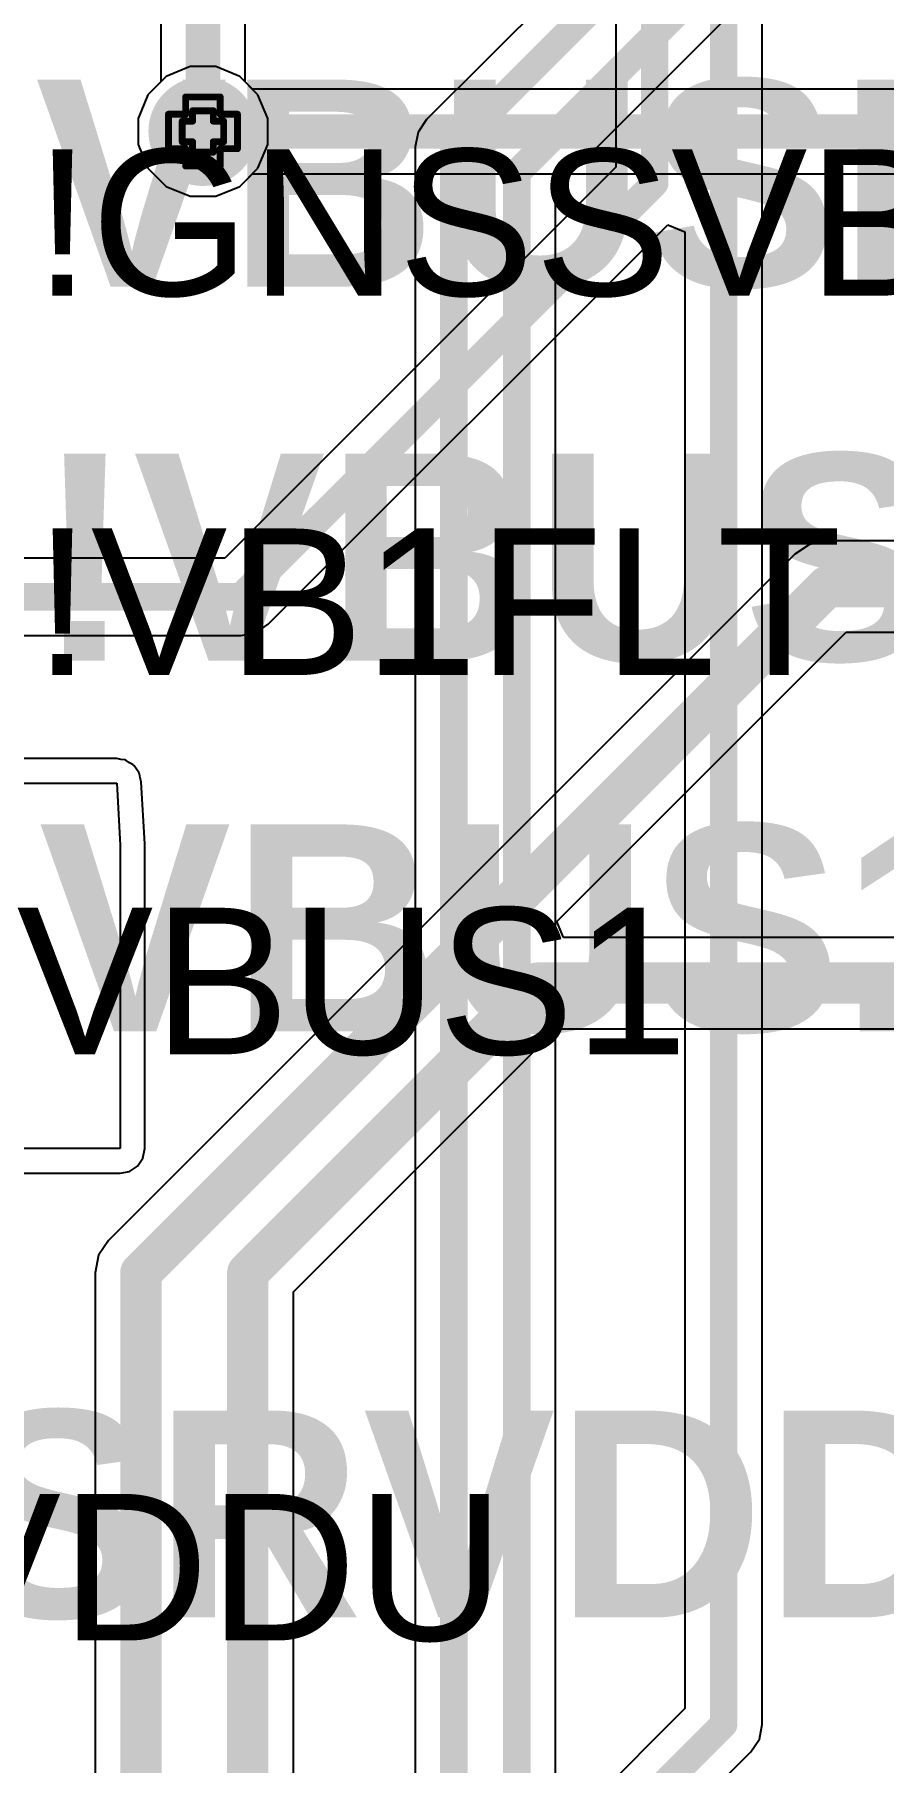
# Model space of a CAD drawing. Header units: inches. Extents: x -0.1 to 17.9, y -0.8 to 4.8.
# Drawn here: x 0.765 to 1.011, y 1.43 to 1.931 of the extents above; entities that cross this region are included whole.
import ezdxf

# ---------------------------------------------------------------- set-up
doc = ezdxf.new("R2010")
doc.units = ezdxf.units.IN
doc.header["$MEASUREMENT"] = 0
for name, color, linetype in [('Bottom Layer 1', 5, 'Continuous'), ('Bottom Solder', 6, 'Continuous'), ('Drill Drawing', 1, 'Continuous'), ('GND+Signal', 16, 'Continuous'), ('PWR+Signal', 76, 'Continuous'), ('Top 3D Body', 56, 'Continuous'), ('Top Layer 1', 1, 'Continuous'), ('Top Overlay', 2, 'Continuous'), ('Via Holes', 16, 'Continuous')]:
    doc.layers.add(name, color=color, linetype=linetype)
doc.styles.add('Arial', font='', dxfattribs={"height": 0.2})
doc.styles.add('Arial_Bold', font='', dxfattribs={"height": 0.2})
doc.styles.get('Arial').set_extended_font_data('Arial')
doc.styles.get('Arial_Bold').set_extended_font_data('Arial', bold=True)

msp = doc.modelspace()

# ---------------------------------------------------------------- hatches: boundary and pattern name
at = {"layer": 'Bottom Layer 1'}
h = msp.add_hatch(color=5, dxfattribs=at)
edge = h.paths.add_edge_path()
edge.add_arc((0.814, 1.903), 0.01181, 0, 360)
at = {"layer": 'Bottom Solder'}
h = msp.add_hatch(color=6, dxfattribs=at)
edge = h.paths.add_edge_path()
edge.add_arc((0.814, 1.903), 0.01581, 0, 360)
at = {"layer": 'GND+Signal'}
h = msp.add_hatch(color=16, dxfattribs=at)
edge = h.paths.add_edge_path()
edge.add_arc((0.814, 1.903), 0.01181, 0, 360)
at = {"layer": 'PWR+Signal'}
h = msp.add_hatch(color=76, dxfattribs=at)
edge = h.paths.add_edge_path()
edge.add_arc((0.814, 1.903), 0.01181, 0, 360)
at = {"layer": 'Top Layer 1'}
h = msp.add_hatch(color=1, dxfattribs=at)
edge = h.paths.add_edge_path()
edge.add_arc((0.814, 1.903), 0.01181, 0, 360)
at = {"layer": 'Via Holes'}
h = msp.add_hatch(color=7, dxfattribs=at)
edge = h.paths.add_edge_path()
edge.add_arc((0.814, 1.903), 0.00591, 0, 360)

# ---------------------------------------------------------------- linework, layer by layer
at = {"layer": 'Bottom Layer 1'}
for p, q in [((0.81026, 1.92181), (0.80334, 1.91895)), ((0.81774, 1.92181), (0.81026, 1.92181)), ((0.82466, 1.91895), (0.81774, 1.92181)), ((0.80334, 1.91895), (0.79805, 1.91366)), ((0.82995, 1.91366), (0.82466, 1.91895)), ((0.79805, 1.91366), (0.79519, 1.90674)), ((0.83281, 1.90674), (0.82995, 1.91366)), ((0.79519, 1.90674), (0.79519, 1.89926)), ((0.83281, 1.89926), (0.83281, 1.90674)), ((0.79519, 1.89926), (0.79805, 1.89234)), ((0.82995, 1.89234), (0.83281, 1.89926)), ((0.79805, 1.89234), (0.80334, 1.88705)), ((0.82466, 1.88705), (0.82995, 1.89234)), ((0.80334, 1.88705), (0.81026, 1.88419)), ((0.81774, 1.88419), (0.82466, 1.88705)), ((0.81026, 1.88419), (0.81774, 1.88419))]:
    msp.add_line(p, q, dxfattribs=at)
at = {"layer": 'Drill Drawing'}
for points in [[(0.809, 1.908, 0.002, 0.002, 0), (0.809, 1.913, 0.002, 0.002, 0)], [(0.809, 1.913, 0.002, 0.002, 0), (0.819, 1.913, 0.002, 0.002, 0)], [(0.811, 1.906, 0.002, 0.002, 0), (0.811, 1.909, 0.002, 0.002, 0)], [(0.811, 1.909, 0.002, 0.002, 0), (0.817, 1.909, 0.002, 0.002, 0)], [(0.817, 1.906, 0.002, 0.002, 0), (0.817, 1.909, 0.002, 0.002, 0)], [(0.819, 1.908, 0.002, 0.002, 0), (0.819, 1.913, 0.002, 0.002, 0)], [(0.804, 1.898, 0.002, 0.002, 0), (0.804, 1.908, 0.002, 0.002, 0)], [(0.804, 1.908, 0.002, 0.002, 0), (0.809, 1.908, 0.002, 0.002, 0)], [(0.808, 1.9, 0.002, 0.002, 0), (0.808, 1.906, 0.002, 0.002, 0)], [(0.808, 1.906, 0.002, 0.002, 0), (0.811, 1.906, 0.002, 0.002, 0)], [(0.817, 1.906, 0.002, 0.002, 0), (0.82, 1.906, 0.002, 0.002, 0)], [(0.819, 1.908, 0.002, 0.002, 0), (0.824, 1.908, 0.002, 0.002, 0)], [(0.82, 1.9, 0.002, 0.002, 0), (0.82, 1.906, 0.002, 0.002, 0)], [(0.824, 1.898, 0.002, 0.002, 0), (0.824, 1.908, 0.002, 0.002, 0)], [(0.808, 1.9, 0.002, 0.002, 0), (0.811, 1.9, 0.002, 0.002, 0)], [(0.811, 1.897, 0.002, 0.002, 0), (0.811, 1.9, 0.002, 0.002, 0)], [(0.817, 1.9, 0.002, 0.002, 0), (0.82, 1.9, 0.002, 0.002, 0)], [(0.817, 1.897, 0.002, 0.002, 0), (0.817, 1.9, 0.002, 0.002, 0)], [(0.804, 1.898, 0.002, 0.002, 0), (0.809, 1.898, 0.002, 0.002, 0)], [(0.809, 1.893, 0.002, 0.002, 0), (0.809, 1.898, 0.002, 0.002, 0)], [(0.811, 1.897, 0.002, 0.002, 0), (0.817, 1.897, 0.002, 0.002, 0)], [(0.819, 1.898, 0.002, 0.002, 0), (0.824, 1.898, 0.002, 0.002, 0)], [(0.819, 1.893, 0.002, 0.002, 0), (0.819, 1.898, 0.002, 0.002, 0)], [(0.809, 1.893, 0.002, 0.002, 0), (0.819, 1.893, 0.002, 0.002, 0)]]:
    msp.add_lwpolyline(points, format="xyseb", dxfattribs=at)
for points in [[(0.8085, 1.913, 0.001, 0.001, 1), (0.8095, 1.913, 0.001, 0.001, 1)], [(0.8085, 1.913, 0.001, 0.001, 1), (0.8095, 1.913, 0.001, 0.001, 1)], [(0.8105, 1.909, 0.001, 0.001, 1), (0.8115, 1.909, 0.001, 0.001, 1)], [(0.8105, 1.909, 0.001, 0.001, 1), (0.8115, 1.909, 0.001, 0.001, 1)], [(0.8165, 1.909, 0.001, 0.001, 1), (0.8175, 1.909, 0.001, 0.001, 1)], [(0.8165, 1.909, 0.001, 0.001, 1), (0.8175, 1.909, 0.001, 0.001, 1)], [(0.8185, 1.913, 0.001, 0.001, 1), (0.8195, 1.913, 0.001, 0.001, 1)], [(0.8185, 1.913, 0.001, 0.001, 1), (0.8195, 1.913, 0.001, 0.001, 1)], [(0.8035, 1.908, 0.001, 0.001, 1), (0.8045, 1.908, 0.001, 0.001, 1)], [(0.8035, 1.908, 0.001, 0.001, 1), (0.8045, 1.908, 0.001, 0.001, 1)], [(0.8075, 1.906, 0.001, 0.001, 1), (0.8085, 1.906, 0.001, 0.001, 1)], [(0.8075, 1.906, 0.001, 0.001, 1), (0.8085, 1.906, 0.001, 0.001, 1)], [(0.8085, 1.908, 0.001, 0.001, 1), (0.8095, 1.908, 0.001, 0.001, 1)], [(0.8085, 1.908, 0.001, 0.001, 1), (0.8095, 1.908, 0.001, 0.001, 1)], [(0.8105, 1.906, 0.001, 0.001, 1), (0.8115, 1.906, 0.001, 0.001, 1)], [(0.8105, 1.906, 0.001, 0.001, 1), (0.8115, 1.906, 0.001, 0.001, 1)], [(0.8165, 1.906, 0.001, 0.001, 1), (0.8175, 1.906, 0.001, 0.001, 1)], [(0.8165, 1.906, 0.001, 0.001, 1), (0.8175, 1.906, 0.001, 0.001, 1)], [(0.8185, 1.908, 0.001, 0.001, 1), (0.8195, 1.908, 0.001, 0.001, 1)], [(0.8185, 1.908, 0.001, 0.001, 1), (0.8195, 1.908, 0.001, 0.001, 1)], [(0.8195, 1.906, 0.001, 0.001, 1), (0.8205, 1.906, 0.001, 0.001, 1)], [(0.8195, 1.906, 0.001, 0.001, 1), (0.8205, 1.906, 0.001, 0.001, 1)], [(0.8235, 1.908, 0.001, 0.001, 1), (0.8245, 1.908, 0.001, 0.001, 1)], [(0.8235, 1.908, 0.001, 0.001, 1), (0.8245, 1.908, 0.001, 0.001, 1)], [(0.8075, 1.9, 0.001, 0.001, 1), (0.8085, 1.9, 0.001, 0.001, 1)], [(0.8075, 1.9, 0.001, 0.001, 1), (0.8085, 1.9, 0.001, 0.001, 1)], [(0.8105, 1.9, 0.001, 0.001, 1), (0.8115, 1.9, 0.001, 0.001, 1)], [(0.8105, 1.9, 0.001, 0.001, 1), (0.8115, 1.9, 0.001, 0.001, 1)], [(0.8165, 1.9, 0.001, 0.001, 1), (0.8175, 1.9, 0.001, 0.001, 1)], [(0.8165, 1.9, 0.001, 0.001, 1), (0.8175, 1.9, 0.001, 0.001, 1)], [(0.8195, 1.9, 0.001, 0.001, 1), (0.8205, 1.9, 0.001, 0.001, 1)], [(0.8195, 1.9, 0.001, 0.001, 1), (0.8205, 1.9, 0.001, 0.001, 1)], [(0.8035, 1.898, 0.001, 0.001, 1), (0.8045, 1.898, 0.001, 0.001, 1)], [(0.8035, 1.898, 0.001, 0.001, 1), (0.8045, 1.898, 0.001, 0.001, 1)], [(0.8085, 1.898, 0.001, 0.001, 1), (0.8095, 1.898, 0.001, 0.001, 1)], [(0.8085, 1.898, 0.001, 0.001, 1), (0.8095, 1.898, 0.001, 0.001, 1)], [(0.8105, 1.897, 0.001, 0.001, 1), (0.8115, 1.897, 0.001, 0.001, 1)], [(0.8105, 1.897, 0.001, 0.001, 1), (0.8115, 1.897, 0.001, 0.001, 1)], [(0.8165, 1.897, 0.001, 0.001, 1), (0.8175, 1.897, 0.001, 0.001, 1)], [(0.8165, 1.897, 0.001, 0.001, 1), (0.8175, 1.897, 0.001, 0.001, 1)], [(0.8185, 1.898, 0.001, 0.001, 1), (0.8195, 1.898, 0.001, 0.001, 1)], [(0.8185, 1.898, 0.001, 0.001, 1), (0.8195, 1.898, 0.001, 0.001, 1)], [(0.8235, 1.898, 0.001, 0.001, 1), (0.8245, 1.898, 0.001, 0.001, 1)], [(0.8235, 1.898, 0.001, 0.001, 1), (0.8245, 1.898, 0.001, 0.001, 1)], [(0.8085, 1.893, 0.001, 0.001, 1), (0.8095, 1.893, 0.001, 0.001, 1)], [(0.8085, 1.893, 0.001, 0.001, 1), (0.8095, 1.893, 0.001, 0.001, 1)], [(0.8185, 1.893, 0.001, 0.001, 1), (0.8195, 1.893, 0.001, 0.001, 1)], [(0.8185, 1.893, 0.001, 0.001, 1), (0.8195, 1.893, 0.001, 0.001, 1)]]:
    msp.add_lwpolyline(points, format="xyseb", close=True, dxfattribs=at)
at = {"layer": 'GND+Signal'}
for p, q in [((0.93378, 2.52461), (0.93378, 1.89265)), ((0.97622, 1.441), (0.97622, 2.02965)), ((0.81026, 1.92181), (0.80334, 1.91895)), ((0.81774, 1.92181), (0.81026, 1.92181)), ((0.82466, 1.91895), (0.81774, 1.92181)), ((0.80334, 1.91895), (0.79805, 1.91366)), ((0.82995, 1.91366), (0.82466, 1.91895)), ((0.79805, 1.91366), (0.79519, 1.90674)), ((0.83281, 1.90674), (0.82995, 1.91366)), ((0.79519, 1.90674), (0.79519, 1.89926)), ((0.83281, 1.89926), (0.83281, 1.90674)), ((0.79519, 1.89926), (0.79805, 1.89234)), ((0.82995, 1.89234), (0.83281, 1.89926)), ((0.79805, 1.89234), (0.80334, 1.88705)), ((0.93378, 1.89265), (0.82035, 1.77922)), ((0.82466, 1.88705), (0.82995, 1.89234)), ((0.80334, 1.88705), (0.81026, 1.88419)), ((0.81774, 1.88419), (0.82466, 1.88705)), ((0.81026, 1.88419), (0.81774, 1.88419)), ((0.83293, 1.76007), (0.94878, 1.87592)), ((0.94878, 1.87592), (0.95378, 1.87385)), ((0.95378, 1.87385), (0.95378, 1.44565)), ((0.82035, 1.77922), (0.76143, 1.77922)), ((0.82929, 1.75764), (0.83293, 1.76007)), ((0.76143, 1.75678), (0.825, 1.75678)), ((0.825, 1.75678), (0.82929, 1.75764)), ((0.825, 1.75678), (0.825, 1.75678)), ((0.95378, 1.44565), (0.83735, 1.32922)), ((0.97536, 1.43671), (0.97622, 1.441)), ((0.97622, 1.441), (0.97622, 1.441)), ((0.97293, 1.43307), (0.97536, 1.43671)), ((0.84993, 1.31007), (0.97293, 1.43307)), ((0.97293, 1.43307), (0.97293, 1.43307))]:
    msp.add_line(p, q, dxfattribs=at)
for points in [[(0.945, 1.888, 0.008, 0.008, 0), (0.945, 2.54, 0.008, 0.008, 0)], [(0.965, 1.441, 0.008, 0.008, 0), (0.965, 2.226, 0.008, 0.008, 0)], [(0.825, 1.768, 0.008, 0.008, 0), (0.945, 1.888, 0.008, 0.008, 0)], [(0.719, 1.768, 0.008, 0.008, 0), (0.825, 1.768, 0.008, 0.008, 0)], [(0.842, 1.318, 0.008, 0.008, 0), (0.965, 1.441, 0.008, 0.008, 0)]]:
    msp.add_lwpolyline(points, format="xyseb", dxfattribs=at)
for points in [[(0.943, 1.888, 0.004, 0.004, 1), (0.947, 1.888, 0.004, 0.004, 1)], [(0.943, 1.888, 0.004, 0.004, 1), (0.947, 1.888, 0.004, 0.004, 1)], [(0.823, 1.768, 0.004, 0.004, 1), (0.827, 1.768, 0.004, 0.004, 1)], [(0.823, 1.768, 0.004, 0.004, 1), (0.827, 1.768, 0.004, 0.004, 1)], [(0.963, 1.441, 0.004, 0.004, 1), (0.967, 1.441, 0.004, 0.004, 1)], [(0.963, 1.441, 0.004, 0.004, 1), (0.967, 1.441, 0.004, 0.004, 1)]]:
    msp.add_lwpolyline(points, format="xyseb", close=True, dxfattribs=at)
at = {"layer": 'PWR+Signal'}
for p, q in [((0.91622, 1.88635), (1.73124, 2.70138)), ((0.99958, 2.02719), (0.87886, 1.90647)), ((0.82624, 1.91737), (0.82624, 1.988)), ((0.80176, 1.98293), (0.80176, 1.91737)), ((0.80176, 1.91737), (0.79805, 1.91366)), ((0.82995, 1.91366), (0.82624, 1.91737)), ((0.79805, 1.91366), (0.79519, 1.90674)), ((0.83281, 1.90674), (0.82995, 1.91366)), ((0.79519, 1.90674), (0.79519, 1.89926)), ((0.83281, 1.89926), (0.83281, 1.90674)), ((0.87886, 1.90647), (0.87643, 1.90284)), ((0.87643, 1.90284), (0.87557, 1.89854)), ((0.79519, 1.89926), (0.79805, 1.89234)), ((0.82995, 1.89234), (0.83281, 1.89926)), ((0.87557, 1.89854), (0.87557, 1.89854)), ((0.87557, 1.89854), (0.87557, 1.35519)), ((0.79805, 1.89234), (0.80334, 1.88705)), ((0.82466, 1.88705), (0.82995, 1.89234)), ((0.80334, 1.88705), (0.81026, 1.88419)), ((0.81774, 1.88419), (0.82466, 1.88705)), ((0.91622, 1.343), (0.91622, 1.88635)), ((0.81026, 1.88419), (0.81774, 1.88419))]:
    msp.add_line(p, q, dxfattribs=at)
for points in [[(0.88679, 1.89854, 0.008, 0.008, 0), (1.89524, 2.907, 0.008, 0.008, 0)], [(0.905, 1.891, 0.008, 0.008, 0), (1.86, 2.846, 0.008, 0.008, 0)], [(0.814, 1.903, 0.01, 0.01, 0), (0.814, 1.988, 0.01, 0.01, 0)], [(0.88679, 1.35054, 0.008, 0.008, 0), (0.88679, 1.89854, 0.008, 0.008, 0)], [(0.905, 1.343, 0.008, 0.008, 0), (0.905, 1.891, 0.008, 0.008, 0)]]:
    msp.add_lwpolyline(points, format="xyseb", dxfattribs=at)
for points in [[(0.8115, 1.903, 0.005, 0.005, 1), (0.8165, 1.903, 0.005, 0.005, 1)], [(0.88479, 1.89854, 0.004, 0.004, 1), (0.88879, 1.89854, 0.004, 0.004, 1)], [(0.88479, 1.89854, 0.004, 0.004, 1), (0.88879, 1.89854, 0.004, 0.004, 1)], [(0.903, 1.891, 0.004, 0.004, 1), (0.907, 1.891, 0.004, 0.004, 1)], [(0.903, 1.891, 0.004, 0.004, 1), (0.907, 1.891, 0.004, 0.004, 1)]]:
    msp.add_lwpolyline(points, format="xyseb", close=True, dxfattribs=at)
at = {"layer": 'Top Layer 1'}
for p, q in [((0.81026, 1.92181), (0.80334, 1.91895)), ((0.81774, 1.92181), (0.81026, 1.92181)), ((0.82466, 1.91895), (0.81774, 1.92181)), ((0.80334, 1.91895), (0.79805, 1.91366)), ((0.82837, 1.91524), (0.82466, 1.91895)), ((1.367, 1.91524), (0.82837, 1.91524)), ((0.79805, 1.91366), (0.79519, 1.90674)), ((0.79519, 1.90674), (0.79519, 1.89926)), ((0.79519, 1.89926), (0.79805, 1.89234)), ((0.79805, 1.89234), (0.80334, 1.88705)), ((0.82466, 1.88705), (0.82837, 1.89076)), ((0.82837, 1.89076), (1.36193, 1.89076)), ((0.80334, 1.88705), (0.81026, 1.88419)), ((0.81774, 1.88419), (0.82466, 1.88705)), ((0.81026, 1.88419), (0.81774, 1.88419)), ((0.995, 1.78425), (0.98993, 1.78325)), ((1.19457, 1.78425), (0.995, 1.78425)), ((0.98563, 1.78037), (0.78663, 1.58137)), ((0.98993, 1.78325), (0.98563, 1.78037)), ((0.91662, 1.67387), (1.00049, 1.75775)), ((1.00049, 1.75775), (1.19457, 1.75775)), ((0.789, 1.72114), (0.74159, 1.72114)), ((0.79018, 1.7209), (0.789, 1.72114)), ((0.79136, 1.72074), (0.79018, 1.7209)), ((0.79153, 1.72063), (0.79136, 1.72074)), ((0.79173, 1.72059), (0.79153, 1.72063)), ((0.79273, 1.71993), (0.79173, 1.72059)), ((0.79376, 1.71932), (0.79273, 1.71993)), ((0.79388, 1.71916), (0.79376, 1.71932)), ((0.79405, 1.71905), (0.79388, 1.71916)), ((0.79471, 1.71805), (0.79405, 1.71905)), ((0.647, 1.714), (0.789, 1.714)), ((0.789, 1.714), (0.79, 1.696)), ((0.79543, 1.71709), (0.79471, 1.71805)), ((0.79548, 1.7169), (0.79543, 1.71709)), ((0.79559, 1.71673), (0.79548, 1.7169)), ((0.79583, 1.71556), (0.79559, 1.71673)), ((0.79613, 1.7144), (0.79583, 1.71556)), ((0.79713, 1.6964), (0.79613, 1.7144)), ((0.79, 1.696), (0.79, 1.608)), ((0.7971, 1.6962), (0.79713, 1.6964)), ((0.79714, 1.696), (0.7971, 1.6962)), ((0.79714, 1.608), (0.79714, 1.696)), ((0.91853, 1.66925), (0.91662, 1.67387)), ((1.19457, 1.66925), (0.91853, 1.66925)), ((0.84025, 1.56651), (0.91649, 1.64275)), ((0.91649, 1.64275), (1.19457, 1.64275)), ((0.79, 1.608), (0.589, 1.608)), ((0.79505, 1.60295), (0.79659, 1.60527)), ((0.79659, 1.60527), (0.79714, 1.608)), ((0.59614, 1.60086), (0.79, 1.60086)), ((0.79, 1.60086), (0.79273, 1.60141)), ((0.79273, 1.60141), (0.79505, 1.60295)), ((0.78663, 1.58137), (0.78375, 1.57707)), ((0.78375, 1.57707), (0.78275, 1.572)), ((0.78275, 1.572), (0.78275, 1.285)), ((0.84025, 1.29449), (0.84025, 1.56651))]:
    msp.add_line(p, q, dxfattribs=at)
for points in [[(0.814, 1.903, 0.01, 0.01, 0), (1.367, 1.903, 0.01, 0.01, 0)], [(0.796, 1.572, 0.012, 0.012, 0), (0.995, 1.771, 0.012, 0.012, 0)], [(0.995, 1.771, 0.012, 0.012, 0), (1.237, 1.771, 0.012, 0.012, 0)], [(0.827, 1.572, 0.012, 0.012, 0), (0.911, 1.656, 0.012, 0.012, 0)], [(0.911, 1.656, 0.012, 0.012, 0), (1.237, 1.656, 0.012, 0.012, 0)], [(0.796, 1.285, 0.012, 0.012, 0), (0.796, 1.572, 0.012, 0.012, 0)], [(0.827, 1.289, 0.012, 0.012, 0), (0.827, 1.572, 0.012, 0.012, 0)]]:
    msp.add_lwpolyline(points, format="xyseb", dxfattribs=at)
for points in [[(0.8115, 1.903, 0.005, 0.005, 1), (0.8165, 1.903, 0.005, 0.005, 1)], [(0.992, 1.771, 0.006, 0.006, 1), (0.998, 1.771, 0.006, 0.006, 1)], [(0.992, 1.771, 0.006, 0.006, 1), (0.998, 1.771, 0.006, 0.006, 1)], [(0.908, 1.656, 0.006, 0.006, 1), (0.914, 1.656, 0.006, 0.006, 1)], [(0.908, 1.656, 0.006, 0.006, 1), (0.914, 1.656, 0.006, 0.006, 1)], [(0.793, 1.572, 0.006, 0.006, 1), (0.799, 1.572, 0.006, 0.006, 1)], [(0.793, 1.572, 0.006, 0.006, 1), (0.799, 1.572, 0.006, 0.006, 1)], [(0.824, 1.572, 0.006, 0.006, 1), (0.83, 1.572, 0.006, 0.006, 1)], [(0.824, 1.572, 0.006, 0.006, 1), (0.83, 1.572, 0.006, 0.006, 1)]]:
    msp.add_lwpolyline(points, format="xyseb", close=True, dxfattribs=at)

# ---------------------------------------------------------------- texts
at = {"layer": 'Top 3D Body', "style": 'Arial'}
for s, p in [('!GNSSVBEN', (0.765, 1.85536)), ('!VB1FLT', (0.765, 1.74536)), ('VBUS1', (0.76, 1.63536)), ('GNSSVDDU', (0.565, 1.46536))]:
    msp.add_text(s, height=0.0425, dxfattribs=at).set_placement(p)
at = {"layer": 'Top Overlay', "style": 'Arial_Bold'}
for s, p in [('VBUSEN', (0.76533, 1.85803)), ('!VBUS1FLT', (0.76583, 1.74953)), ('VBUS1', (0.76633, 1.64203)), ('GNSSRVDD', (0.56233, 1.47203))]:
    msp.add_text(s, height=0.06, dxfattribs=at).set_placement(p)

doc.saveas('drawing.dxf')
